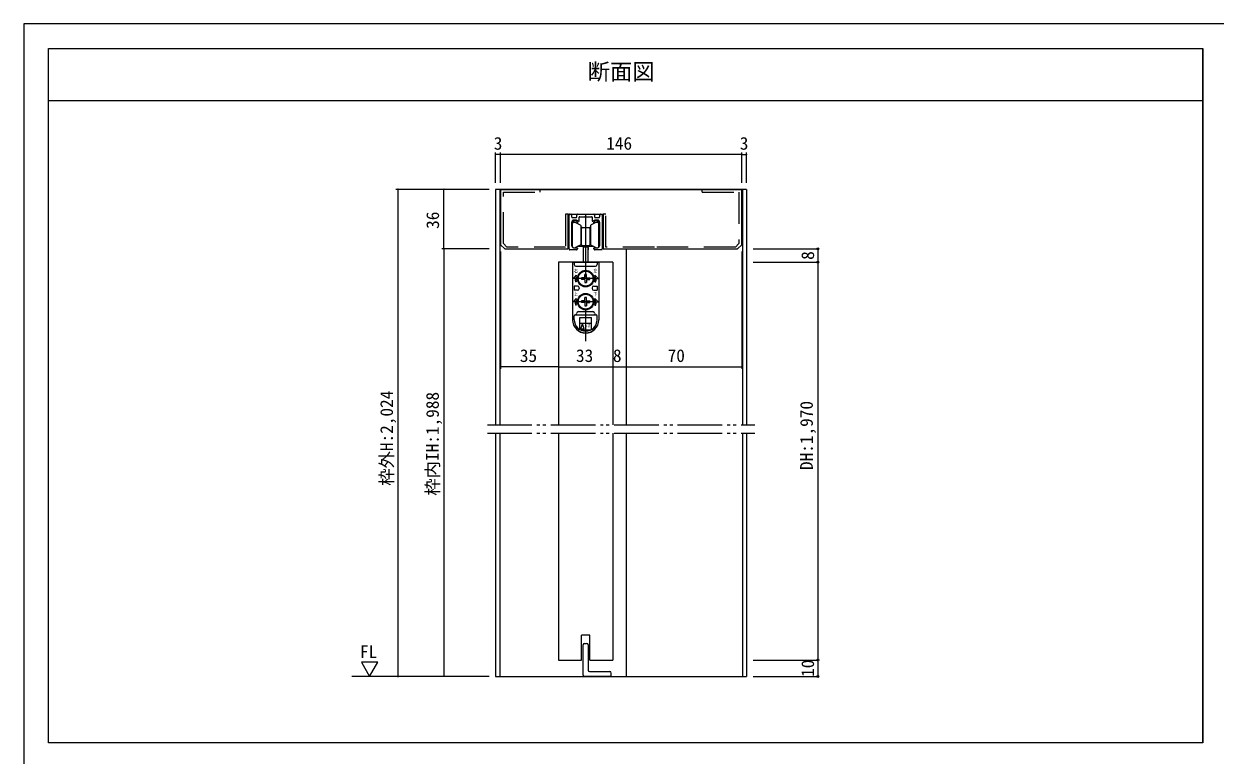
# Model space of a CAD drawing. Units: millimetres on the paper, enlarged 10 times, with parts at other scales. Extents: x -1985 to 2015, y -1370 to 1400.
# Drawn here: x -1985 to 420, y -78 to 1400 of the extents above; entities that cross this region are included whole.
import ezdxf
from ezdxf.enums import TextEntityAlignment as Align

# ---------------------------------------------------------------- set-up
doc = ezdxf.new("R2010")
doc.units = ezdxf.units.MM
doc.header["$LTSCALE"] = 10
doc.header["$PDMODE"] = 32
doc.header["$PDSIZE"] = 4
for name, pattern in [('DOUBLE_CHAIN2', [12.8, 9, -1, 0.6, -0.6, 0.6, -1]), ('USER1', [19.05, 12.7, -6.35]), ('USER2', [9.525, 6.35, -3.175]), ('USER3', [31.75, 15.875, -3.175, 3.175, -3.175, 3.175, -3.175])]:
    doc.linetypes.add(name, pattern=pattern)
for name, color, linetype, lineweight in [('1-1_0', 7, 'Continuous', 20), ('2-0', 7, 'Continuous', 20), ('2-1', 7, 'Continuous', 20)]:
    doc.layers.add(name, color=color, linetype=linetype, lineweight=lineweight)
doc.styles.add('ＭＳ ゴシック', font='')
doc.styles.get('ＭＳ ゴシック').set_extended_font_data('MS Gothic')

msp = doc.modelspace()

# ---------------------------------------------------------------- linework, layer by layer
at = {"layer": '1-1_0'}
for p, q in [((-1935, 1350), (395, 1350)), ((-1935, 1350), (395, 1350)), ((395, -52.5), (395, 1350)), ((395, 1350), (395, -52.5)), ((-1935, 1245), (395, 1245)), ((-1935, 1245), (395, 1245))]:
    msp.add_line(p, q, dxfattribs=at)
for points in [[(2015, -1370), (2015, 1400), (-1985, 1400), (-1985, -1370)], [(395, -52.5), (-1935, -52.5), (-1935, 1350)], [(395, -52.5), (-1935, -52.5), (-1935, 1350)]]:
    msp.add_lwpolyline(points, dxfattribs=at)
at = {"layer": '2-0', "color": 4, "lineweight": 9}
for p, q in [((-382.01, 945.28), (-382.01, 918.61)), ((-512.5, 918.61), (-382.01, 918.61)), ((-512.5, 114.79), (-382.01, 114.79)), ((-382.01, 114.79), (-382.01, 81.46)), ((-512.5, 81.46), (-382.01, 81.46))]:
    msp.add_line(p, q, dxfattribs=at)
at = {"layer": '2-0', "linetype": 'DOUBLE_CHAIN2'}
for p, q in [((-1049.17, 589.79), (-509.17, 589.79)), ((-1049.17, 573.12), (-509.17, 573.12))]:
    msp.add_line(p, q, dxfattribs=at)
at = {"layer": '2-0'}
for p, q in [((-905.84, 114.79), (-859.17, 114.79)), ((-842.5, 114.79), (-795.84, 114.79))]:
    msp.add_line(p, q, dxfattribs=at)
at = {"layer": '2-0', "color": 4}
for p in [(-382.01, 945.28), (-382.01, 918.61), (-382.01, 114.79), (-382.01, 81.46)]:
    msp.add_point(p, dxfattribs=at)
at = {"layer": '2-1', "color": 4, "lineweight": 9}
for p, q in [((-1032.5, 1078.61), (-1032.5, 1140.07)), ((-1022.5, 1135.9), (-1032.5, 1135.9)), ((-1022.5, 1078.61), (-1022.5, 1140.07)), ((-1022.5, 1078.61), (-1022.5, 1140.07)), ((-535.84, 1135.9), (-1022.5, 1135.9)), ((-535.84, 1078.61), (-535.84, 1140.07)), ((-535.84, 1078.61), (-535.84, 1140.07)), ((-535.84, 1135.9), (-525.84, 1135.9)), ((-525.84, 1078.61), (-525.84, 1140.07)), ((-1045.84, 1065.28), (-1233.82, 1065.28)), ((-1229.65, 1065.28), (-1229.65, 81.46)), ((-1045.84, 1065.28), (-1141.21, 1065.28)), ((-1137.04, 945.28), (-1137.04, 1065.28)), ((-1045.84, 945.28), (-1141.21, 945.28)), ((-1045.84, 945.28), (-1141.21, 945.28)), ((-1137.04, 945.28), (-1137.04, 81.46)), ((-1022.5, 940.28), (-1022.5, 702.89)), ((-535.84, 940.28), (-535.84, 702.89)), ((-512.5, 945.28), (-382.01, 945.28)), ((-382.01, 918.61), (-382.01, 114.79)), ((-905.84, 707.05), (-1022.5, 707.05)), ((-905.84, 707.05), (-795.84, 707.05)), ((-795.84, 707.05), (-535.84, 707.05)), ((-1045.84, 81.46), (-1322.7, 81.46))]:
    msp.add_line(p, q, dxfattribs=at)
at = {"layer": '2-1'}
for p, q in [((-1032.5, 1065.28), (-1032.5, 589.79)), ((-1022.5, 1065.28), (-1032.5, 1065.28)), ((-1024.17, 1065.28), (-1024.17, 589.79)), ((-1022.5, 1065.28), (-825.84, 1065.28)), ((-942.87, 1059.72), (-942.87, 1065.28)), ((-825.84, 1065.28), (-535.84, 1065.28)), ((-535.84, 1065.28), (-732.5, 1065.28)), ((-615.47, 1059.72), (-615.47, 1065.28)), ((-525.84, 1065.28), (-535.84, 1065.28)), ((-535.84, 953.61), (-535.84, 1065.28)), ((-534.17, 1065.28), (-534.17, 589.79)), ((-525.84, 1065.28), (-525.84, 589.79)), ((-885.97, 945.28), (-885.97, 1015.27)), ((-885.97, 1015.27), (-815.48, 1015.27)), ((-815.48, 1015.27), (-815.48, 945.28)), ((-809.93, 1015.27), (-815.48, 1015.27)), ((-1014.17, 945.28), (-885.97, 945.28)), ((-815.48, 945.28), (-719.17, 945.28)), ((-769.17, 945.28), (-769.17, 589.79)), ((-905.84, 918.61), (-905.84, 589.79)), ((-795.84, 918.61), (-905.84, 918.61)), ((-877.16, 918.61), (-877.16, 802.28)), ((-877.16, 918.61), (-824.49, 918.61)), ((-873.83, 918.61), (-873.83, 913.61)), ((-827.83, 918.61), (-827.83, 913.61)), ((-824.49, 918.61), (-824.49, 802.28)), ((-795.84, 918.61), (-795.84, 589.79)), ((-869.68, 891.94), (-875.83, 885.28)), ((-870.49, 910.28), (-831.16, 910.28)), ((-852.56, 887.01), (-852.45, 893.44)), ((-849.21, 893.44), (-852.45, 893.44)), ((-849.09, 887.01), (-849.21, 893.44)), ((-831.97, 891.94), (-825.83, 885.28)), ((-872.16, 885.28), (-875.83, 885.28)), ((-873.83, 870.28), (-873.83, 861.94)), ((-867.16, 870.28), (-873.83, 870.28)), ((-869.68, 878.61), (-871.09, 878.61)), ((-863.83, 866.94), (-863.83, 865.28)), ((-852.56, 887.01), (-858.99, 886.9)), ((-858.99, 886.9), (-858.99, 883.66)), ((-852.56, 883.54), (-858.99, 883.66)), ((-852.56, 883.54), (-852.45, 877.11)), ((-852.45, 877.11), (-849.21, 877.11)), ((-849.09, 883.54), (-849.21, 877.11)), ((-849.09, 887.01), (-842.66, 886.9)), ((-849.09, 883.54), (-842.66, 883.66)), ((-842.66, 883.66), (-842.66, 886.9)), ((-837.83, 866.94), (-837.83, 865.28)), ((-834.49, 870.28), (-827.83, 870.28)), ((-831.97, 878.61), (-830.56, 878.61)), ((-829.49, 885.28), (-825.83, 885.28)), ((-827.83, 870.28), (-827.83, 861.94)), ((-869.68, 845.28), (-875.83, 838.61)), ((-867.16, 861.94), (-873.83, 861.94)), ((-852.56, 840.34), (-852.45, 846.78)), ((-849.21, 846.78), (-852.45, 846.78)), ((-849.09, 840.34), (-849.21, 846.78)), ((-834.49, 861.94), (-827.83, 861.94)), ((-831.97, 845.28), (-825.83, 838.61)), ((-872.16, 838.61), (-875.83, 838.61)), ((-869.68, 831.94), (-871.09, 831.94)), ((-865.49, 818.61), (-836.16, 818.61)), ((-852.56, 840.34), (-858.99, 840.23)), ((-858.99, 840.23), (-858.99, 836.99)), ((-852.56, 836.88), (-858.99, 836.99)), ((-852.56, 836.88), (-852.45, 830.44)), ((-852.45, 830.44), (-849.21, 830.44)), ((-849.09, 836.88), (-849.21, 830.44)), ((-849.09, 840.34), (-842.66, 840.23)), ((-849.09, 836.88), (-842.66, 836.99)), ((-842.66, 836.99), (-842.66, 840.23)), ((-831.97, 831.94), (-830.56, 831.94)), ((-829.49, 838.61), (-825.83, 838.61)), ((-873.83, 802.28), (-873.83, 810.28)), ((-872.16, 811.94), (-829.49, 811.94)), ((-862.49, 806.94), (-839.16, 806.94)), ((-862.49, 782.46), (-862.49, 806.94)), ((-862.49, 795.28), (-839.16, 795.28)), ((-839.16, 782.46), (-839.16, 806.94)), ((-827.83, 802.28), (-827.83, 810.28)), ((-905.84, 778.3), (-905.84, 702.89)), ((-905.84, 778.3), (-905.84, 702.89)), ((-860.92, 781.61), (-840.73, 781.61)), ((-860.83, 783.61), (-857.49, 793.61)), ((-860.83, 783.61), (-854.16, 783.61)), ((-854.16, 783.61), (-857.49, 793.61)), ((-795.84, 778.3), (-795.84, 702.89)), ((-795.84, 778.3), (-795.84, 702.89)), ((-1024.17, 573.12), (-1024.17, 81.46)), ((-905.84, 573.12), (-905.84, 114.79)), ((-795.84, 573.12), (-795.84, 114.79)), ((-769.17, 573.12), (-769.17, 81.46)), ((-534.17, 573.12), (-534.17, 81.46)), ((-525.84, 573.12), (-525.84, 81.46)), ((-842.5, 164.79), (-859.17, 164.79)), ((-859.17, 114.79), (-859.17, 164.79)), ((-855.84, 84.46), (-855.84, 145.12)), ((-852.84, 148.12), (-848.84, 148.12)), ((-845.84, 145.12), (-845.84, 94.46)), ((-842.5, 114.79), (-842.5, 164.79)), ((-802.13, 81.46), (-852.84, 81.46)), ((-842.84, 91.46), (-802.13, 91.46)), ((-799.13, 84.46), (-799.13, 88.46))]:
    msp.add_line(p, q, dxfattribs=at)
at = {"layer": '2-1', "color": 6, "linetype": 'USER3', "lineweight": 18}
for p, q in [((-884.16, 945.27), (-884.16, 1013.61)), ((-882.49, 1015.27), (-880.83, 1015.27)), ((-879.16, 1013.61), (-879.16, 1010.27)), ((-868.83, 1010.27), (-868.83, 1013.61)), ((-832.83, 1013.61), (-832.83, 1010.27)), ((-822.49, 1010.27), (-822.49, 1013.61)), ((-820.83, 1015.27), (-819.16, 1015.27)), ((-817.49, 1013.61), (-817.49, 945.27)), ((-879.16, 998.61), (-879.16, 952.61)), ((-877.49, 1008.61), (-870.49, 1008.61)), ((-863.83, 1002.26), (-863.83, 1009.27)), ((-837.83, 1009.27), (-837.83, 1002.26)), ((-831.16, 1008.61), (-824.16, 1008.61)), ((-822.49, 952.61), (-822.49, 998.61)), ((-869.16, 943.61), (-882.49, 943.61)), ((-874.16, 947.61), (-868.49, 947.61)), ((-867.49, 946.61), (-867.49, 945.27)), ((-834.16, 945.27), (-834.16, 946.61)), ((-833.16, 947.61), (-827.49, 947.61)), ((-819.16, 943.61), (-832.49, 943.61))]:
    msp.add_line(p, q, dxfattribs=at)
at = {"layer": '2-1', "linetype": 'USER1'}
for p, q in [((-850.83, 1015.3), (-850.83, 758.61)), ((-832.83, 885.28), (-868.83, 885.28)), ((-832.83, 838.61), (-868.83, 838.61))]:
    msp.add_line(p, q, dxfattribs=at)
at = {"layer": '2-1', "linetype": 'USER2'}
for p, q in [((-809.93, 948.85), (-809.93, 1015.27)), ((-891.53, 948.85), (-1009.89, 948.85)), ((-712.13, 948.85), (-809.93, 948.85))]:
    msp.add_line(p, q, dxfattribs=at)
at = {"layer": '2-1', "color": 4, "lineweight": 18}
for p, q in [((-877.49, 949.44), (-877.49, 997.11)), ((-871.43, 998.43), (-861.76, 993.73)), ((-860.83, 992.23), (-860.83, 954.31)), ((-840.83, 992.23), (-840.83, 954.31)), ((-830.22, 998.43), (-839.89, 993.73)), ((-824.16, 949.44), (-824.16, 997.11)), ((-861.76, 952.82), (-871.43, 948.11)), ((-839.89, 952.82), (-830.22, 948.11))]:
    msp.add_line(p, q, dxfattribs=at)
at = {"layer": '2-1', "lineweight": 18}
for p, q in [((-877.16, 997.47), (-877.16, 997.89)), ((-876.18, 1000.25), (-874.31, 1002.12)), ((-873.14, 1002.61), (-870.83, 1002.61)), ((-867.49, 999.27), (-867.49, 996.52)), ((-857.83, 988.27), (-860.83, 988.27)), ((-859.49, 986.61), (-860.83, 985.27)), ((-859.49, 953.27), (-859.49, 986.61)), ((-857.83, 988.27), (-843.83, 988.27)), ((-843.83, 988.27), (-840.83, 988.27)), ((-840.83, 985.27), (-842.16, 986.61)), ((-842.16, 986.61), (-842.16, 953.27)), ((-834.16, 996.52), (-834.16, 999.27)), ((-830.83, 1002.61), (-828.52, 1002.61)), ((-827.34, 1002.12), (-825.47, 1000.25)), ((-824.49, 997.89), (-824.49, 997.47)), ((-833.98, 949.94), (-867.68, 949.94)), ((-860.83, 961.27), (-859.49, 959.94)), ((-843.83, 951.61), (-857.83, 951.61)), ((-842.16, 959.94), (-840.83, 961.27))]:
    msp.add_line(p, q, dxfattribs=at)
at = {"layer": '2-1', "color": 3, "lineweight": 18}
for p, q in [((-855.16, 918.61), (-855.16, 949.94)), ((-854.16, 949.61), (-847.49, 949.61)), ((-846.49, 949.94), (-846.49, 918.61)), ((-845.49, 948.27), (-845.49, 943.61))]:
    msp.add_line(p, q, dxfattribs=at)
at = {"layer": '2-1'}
for points in [[(-732.5, 1065.28), (-1022.5, 1065.28), (-1022.5, 953.61), (-1014.17, 945.28)], [(-719.17, 945.28), (-544.17, 945.28), (-535.84, 953.61)], [(-1032.5, 573.12), (-1032.5, 81.46), (-525.84, 81.46)]]:
    msp.add_lwpolyline(points, dxfattribs=at)
at = {"layer": '2-1', "linetype": 'USER2'}
for points in [[(-1009.89, 948.85), (-1016.95, 955.91), (-1016.95, 1059.72), (-942.87, 1059.72)], [(-615.47, 1059.72), (-541.39, 1059.72), (-541.39, 955.91), (-548.45, 948.85), (-712.13, 948.85)], [(-885.97, 1015.27), (-891.53, 1015.27), (-891.53, 948.77)]]:
    msp.add_lwpolyline(points, dxfattribs=at)
at = {"layer": '2-1', "color": 6, "linetype": 'USER3', "lineweight": 18}
for points in [[(-867.16, 1015.27), (-850.83, 1015.27), (-834.49, 1015.27)], [(-862.83, 1010.27), (-851.83, 1010.27), (-850.83, 1011.27), (-849.83, 1010.27), (-838.83, 1010.27)], [(-865.33, 1001.39), (-869.16, 1003.61), (-874.16, 1003.61)], [(-827.49, 1003.61), (-832.49, 1003.61), (-836.33, 1001.39)]]:
    msp.add_lwpolyline(points, dxfattribs=at)
at = {"layer": '2-1', "color": 4, "lineweight": 9}
msp.add_lwpolyline([(-1286.95, 81.46), (-1270.46, 110.14), (-1303.65, 110.14)], close=True, dxfattribs=at)
msp.add_lwpolyline([(-1286.95, 81.46), (-1270.46, 110.14), (-1303.65, 110.14)], close=True, dxfattribs=at)
at = {"layer": '2-1'}
for centre, radius in [((-850.83, 885.28), 16.67), ((-850.83, 885.28), 15), ((-850.83, 838.61), 16.67), ((-850.83, 838.61), 15)]:
    msp.add_circle(centre, radius, dxfattribs=at)
at = {"layer": '2-1', "color": 4, "lineweight": 9}
for centre, start, end in [((-1032.5, 1135.9), 0, 180), ((-1032.5, 1135.9), 180, 0), ((-1022.5, 1135.9), 0, 180), ((-1022.5, 1135.9), 0, 180), ((-1022.5, 1135.9), 180, 0), ((-1022.5, 1135.9), 180, 0), ((-535.84, 1135.9), 0, 180), ((-535.84, 1135.9), 0, 180), ((-535.84, 1135.9), 180, 0), ((-535.84, 1135.9), 180, 0), ((-525.84, 1135.9), 0, 180), ((-525.84, 1135.9), 180, 0), ((-1229.65, 1065.28), 90, 270), ((-1229.65, 1065.28), 270, 90), ((-1137.04, 1065.28), 90, 270), ((-1137.04, 1065.28), 270, 90), ((-1137.04, 945.28), 90, 270), ((-1137.04, 945.28), 90, 270), ((-1137.04, 945.28), 270, 90), ((-1137.04, 945.28), 270, 90), ((-1022.5, 707.05), 0, 180), ((-1022.5, 707.05), 180, 0), ((-905.84, 707.05), 0, 180), ((-905.84, 707.05), 0, 180), ((-905.84, 707.05), 180, 0), ((-905.84, 707.05), 180, 0), ((-795.84, 707.05), 0, 180), ((-795.84, 707.05), 0, 180), ((-795.84, 707.05), 180, 0), ((-795.84, 707.05), 180, 0), ((-535.84, 707.05), 0, 180), ((-535.84, 707.05), 180, 0), ((-1229.65, 81.46), 90, 270), ((-1229.65, 81.46), 270, 90)]:
    msp.add_arc(centre, 0.521, start, end, dxfattribs=at)
at = {"layer": '2-1', "color": 6, "linetype": 'USER3', "lineweight": 18}
for centre, radius, start, end in [((-882.49, 1013.61), 1.67, 90, 180), ((-880.83, 1013.61), 1.67, 0, 90), ((-877.49, 1010.27), 1.67, 180, 270), ((-870.49, 1010.27), 1.67, 270, 0), ((-867.16, 1013.61), 1.67, 90, 180), ((-862.83, 1009.27), 1, 90, 180), ((-838.83, 1009.27), 1, 360, 90), ((-834.49, 1013.61), 1.67, 0, 90), ((-831.16, 1010.27), 1.67, 180, 270), ((-824.16, 1010.27), 1.67, 270, 0), ((-820.83, 1013.61), 1.67, 90, 180), ((-819.16, 1013.61), 1.67, 0, 90), ((-874.16, 998.61), 5, 90, 180), ((-864.83, 1002.26), 1, 240, 360), ((-836.83, 1002.26), 1, 180, 300), ((-827.49, 998.61), 5, 0, 90), ((-882.49, 945.27), 1.67, 180, 270), ((-874.16, 952.61), 5, 180, 270), ((-869.16, 945.27), 1.67, 270, 0), ((-868.49, 946.61), 1, 0, 90), ((-833.16, 946.61), 1, 90, 180), ((-832.49, 945.27), 1.67, 180, 270), ((-827.49, 952.61), 5, 270, 0), ((-819.16, 945.27), 1.67, 270, 0)]:
    msp.add_arc(centre, radius, start, end, dxfattribs=at)
at = {"layer": '2-1', "color": 4, "lineweight": 18}
for centre, radius, start, end in [((-873.62, 993.94), 5, 64.05225, 140.70352), ((-862.49, 992.23), 1.67, 0.00001, 64.05226), ((-839.16, 992.23), 1.67, 115.94774, 179.99999), ((-828.03, 993.94), 5, 39.29648, 115.94775), ((-873.62, 952.61), 5, 219.29648, 295.94775), ((-862.49, 954.31), 1.67, 295.94774, 360), ((-839.16, 954.31), 1.67, 180, 244.05226), ((-828.03, 952.61), 5, 244.05225, 320.70352)]:
    msp.add_arc(centre, radius, start, end, dxfattribs=at)
at = {"layer": '2-1', "lineweight": 18}
for centre, radius, start, end in [((-873.83, 997.89), 3.33, 134.99991, 180), ((-873.14, 1000.94), 1.67, 90, 134.99991), ((-870.83, 999.27), 3.33, 0, 90), ((-857.83, 986.61), 1.67, 90, 180), ((-843.83, 986.61), 1.67, 0, 90), ((-830.83, 999.27), 3.33, 90, 180), ((-828.52, 1000.94), 1.67, 45, 90), ((-827.83, 997.89), 3.33, 360, 45), ((-857.83, 953.27), 1.67, 180, 270), ((-843.83, 953.27), 1.67, 270, 0)]:
    msp.add_arc(centre, radius, start, end, dxfattribs=at)
at = {"layer": '2-1', "color": 3, "lineweight": 18}
for centre, start, end in [((-854.16, 948.61), 90, 180), ((-847.49, 948.61), 0, 90), ((-846.49, 948.27), 0, 90), ((-846.49, 943.61), 270, 0)]:
    msp.add_arc(centre, 1, start, end, dxfattribs=at)
at = {"layer": '2-1'}
for centre, radius, start, end in [((-870.49, 913.61), 3.33, 180, 270), ((-850.83, 885.28), 20, 160.52878, 199.47122), ((-850.83, 885.28), 20, 340.52878, 19.47122), ((-831.16, 913.61), 3.33, 270, 0), ((-850.83, 885.28), 21.33, 180, 198.20996), ((-867.16, 866.94), 3.33, 0, 90), ((-834.49, 866.94), 3.33, 90, 180), ((-850.83, 885.28), 21.33, 341.79004, 0), ((-850.83, 838.61), 20, 160.52878, 199.47122), ((-867.16, 865.28), 3.33, 270, 0), ((-834.49, 865.28), 3.33, 180, 270), ((-850.83, 838.61), 20, 340.52878, 19.47122), ((-850.83, 838.61), 21.33, 180, 198.20996), ((-865.49, 815.28), 3.33, 90, 180), ((-836.16, 815.28), 3.33, 0, 90), ((-850.83, 838.61), 21.33, 341.79004, 0), ((-850.83, 802.28), 26.33, 180, 0), ((-850.83, 801.61), 26.33, 180, 0), ((-872.16, 810.28), 1.67, 90, 180), ((-850.83, 802.28), 23, 180, 0), ((-872.16, 815.28), 3.33, 270, 0), ((-829.49, 815.28), 3.33, 180, 270), ((-829.49, 810.28), 1.67, 0, 90), ((-852.84, 145.12), 3, 90, 180), ((-848.84, 145.12), 3, 0, 90), ((-852.84, 84.46), 3, 180, 270), ((-842.84, 94.46), 3, 180, 270), ((-802.13, 88.46), 3, 0, 90), ((-802.13, 84.46), 3, 270, 0)]:
    msp.add_arc(centre, radius, start, end, dxfattribs=at)

# ---------------------------------------------------------------- texts
at = {"layer": '1-1_0', "style": 'ＭＳ ゴシック'}
msp.add_text('断面図', height=32.99, dxfattribs=at).set_placement((-846.74, 1276.98), align=Align.BOTTOM_LEFT)
at = {"layer": '2-0', "style": 'ＭＳ ゴシック'}
for s, p in [('8', (-382.01, 923.19)), ('10', (-382.01, 80.62))]:
    msp.add_text(s, height=25.66, rotation=90, dxfattribs=at).set_placement(p, align=Align.BOTTOM_LEFT)
at = {"layer": '2-1', "style": 'ＭＳ ゴシック'}
for s, p in [('3', (-1036.39, 1137.99)), ('146', (-809.39, 1137.99)), ('3', (-539.73, 1137.99)), ('35', (-983.73, 709.14)), ('33', (-870.39, 709.14)), ('8', (-795.84, 709.14)), ('70', (-685.39, 709.14)), ('FL', (-1306.61, 111.25)), ('FL', (-1306.61, 111.25))]:
    msp.add_text(s, height=25.66, dxfattribs=at).set_placement(p, align=Align.BOTTOM_LEFT)
for s, p in [('36', (-1139.12, 985.72)), ('枠外H:2,024', (-1232.15, 466.7)), ('枠内IH:1,988', (-1139.54, 446.73)), ('DH:1,970', (-384.51, 498.44))]:
    msp.add_text(s, height=25.66, rotation=90, dxfattribs=at).set_placement(p, align=Align.BOTTOM_LEFT)
for s, height, width, p in [('右', 7.33, 0.75, (-874.28, 894.96)), ('左', 7.33, 0.75, (-834.95, 894.96)), ('上', 7.33, 0.75, (-874.28, 848.29)), ('下', 7.33, 0.75, (-834.95, 848.29)), ('外す', 7.331, 0.55, (-852.79, 783.47))]:
    msp.add_text(s, height=height, dxfattribs=dict(at, width=width)).set_placement(p, align=Align.BOTTOM_LEFT)

doc.saveas('drawing.dxf')
